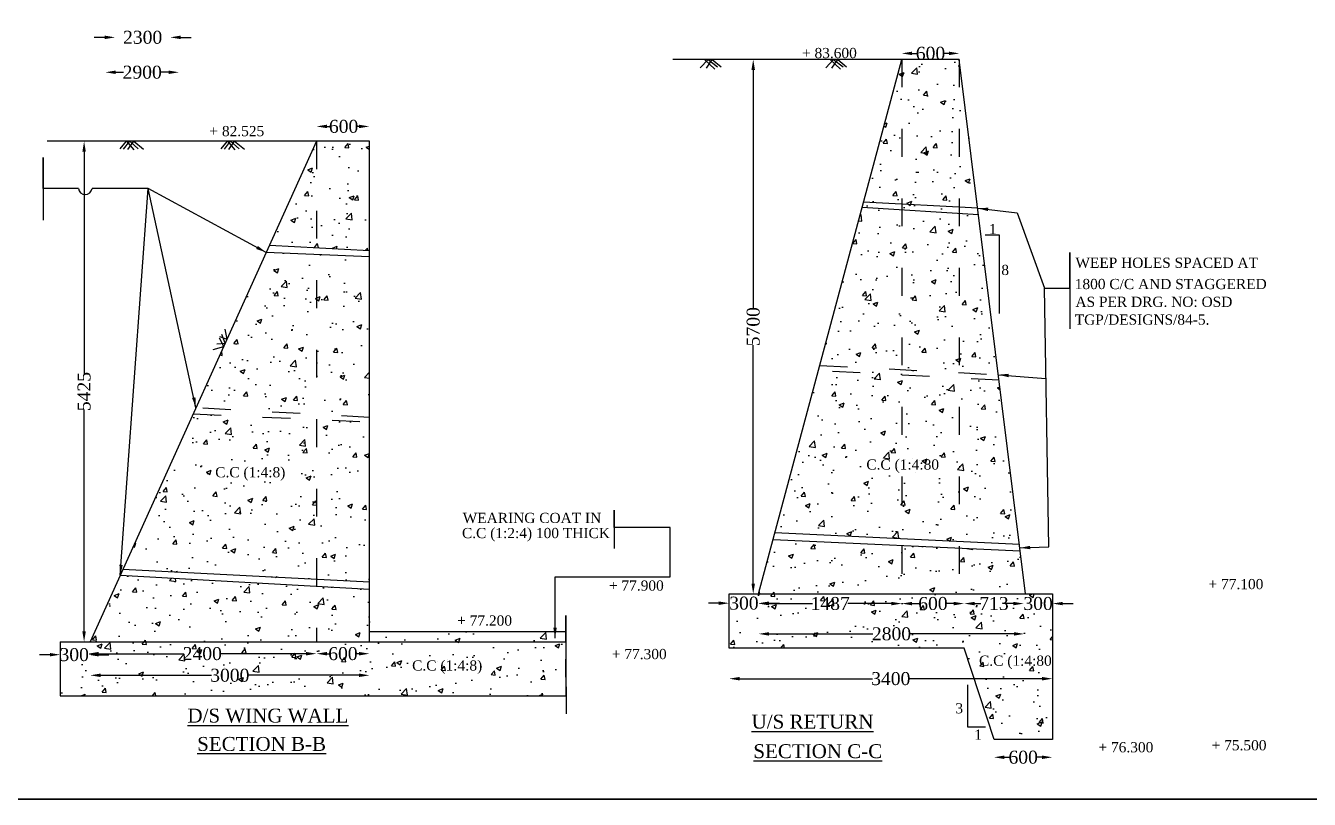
# Model space of a CAD drawing. Header units: millimetres. Extents: x -109570 to 182036, y -246061 to 118174.
# Drawn here: x 45433 to 100865, y 6650 to 40038 of the extents above; entities that cross this region are included whole.
import ezdxf

# ---------------------------------------------------------------- set-up
doc = ezdxf.new("R2010")
doc.units = ezdxf.units.MM
doc.header["$MEASUREMENT"] = 0
doc.header["$PDMODE"] = 33
doc.header["$PDSIZE"] = 500
doc.linetypes.add('ACAD_ISO03W100', pattern=[30, 12, -18])
for name, color, linetype in [('DIM', 5, 'Continuous'), ('DOT LINE', 3, 'ACAD_ISO03W100'), ('DWG. LINE', 1, 'Continuous'), ('HATCH', 2, 'Continuous'), ('TEXT', 7, 'Continuous'), ('TITLE', 7, 'Continuous')]:
    doc.layers.add(name, color=color, linetype=linetype)
doc.styles.get("Standard").update_dxf_attribs({"font": 'TIMES.TTF', "height": 560})
doc.dimstyles.get("Standard").update_dxf_attribs({"dimtxt": 560, "dimasz": 450, "dimexe": 0.18, "dimexo": 0.0625, "dimgap": 0.09, "dimtad": 0, "dimdec": 0, "dimzin": 0, "dimdsep": 46, "dimtxsty": 'Standard', "dimcen": 0.09, "dimse1": 1, "dimse2": 1, "dimclrd": 5, "dimclre": 5, "dimclrt": 4, "dimadec": 0, "dimazin": 0, "dimtfac": 1, "dimtdec": 0, "dimtofl": 0, "dimtmove": 0, "dimatfit": 3, "dimfxl": 1, "dimtolj": 1, "dimtzin": 0, "dimarcsym": 0})

# ---------------------------------------------------------------- blocks, each defined once
blk = doc.blocks.new('*D43')
at = {"layer": 'Defpoints', "color": 0}
for p in [(49292, 39495), (51676, 39534), (51676, 39495)]:
    blk.add_point(p, dxfattribs=at)
at = {"layer": 'DIM', "color": 5, "lineweight": -2}
for p, q in [((48842, 39534), (48392, 39534)), ((52126, 39534), (52576, 39534))]:
    blk.add_line(p, q, dxfattribs=at)
at = {"layer": 'DIM', "color": 5}
for points in [[(48842, 39609), (48842, 39459), (49292, 39534)], [(52126, 39609), (52126, 39459), (51676, 39534)]]:
    blk.add_solid(points, dxfattribs=at)
at = {"layer": 'DIM', "color": 4, "insert": (50484, 39534), "char_height": 560, "attachment_point": 5}
blk.add_mtext('\\A1;2300', dxfattribs=at)
blk = doc.blocks.new('*D44')
at = {"layer": 'Defpoints', "color": 0}
for p in [(48870, 38033), (52059, 38033), (52059, 38027)]:
    blk.add_point(p, dxfattribs=at)
at = {"layer": 'DIM', "color": 5, "lineweight": -2}
for p, q in [((49320, 38027), (49661, 38027)), ((51609, 38027), (51268, 38027))]:
    blk.add_line(p, q, dxfattribs=at)
at = {"layer": 'DIM', "color": 5}
for points in [[(49320, 38102), (49320, 37952), (48870, 38027)], [(51609, 38102), (51609, 37952), (52059, 38027)]]:
    blk.add_solid(points, dxfattribs=at)
at = {"layer": 'DIM', "color": 4, "insert": (50465, 38027), "char_height": 560, "attachment_point": 5}
blk.add_mtext('\\A1;2900', dxfattribs=at)
blk = doc.blocks.new('*D76')
at = {"layer": 'Defpoints', "color": 0}
for p in [(60276, 35690), (57990, 35050), (60276, 35050)]:
    blk.add_point(p, dxfattribs=at)
at = {"layer": 'DIM', "color": 5, "lineweight": -2}
for p, q in [((58440, 35690), (58574, 35690)), ((59826, 35690), (59750, 35690))]:
    blk.add_line(p, q, dxfattribs=at)
at = {"layer": 'DIM', "color": 5}
for points in [[(58440, 35765), (58440, 35615), (57990, 35690)], [(59826, 35765), (59826, 35615), (60276, 35690)]]:
    blk.add_solid(points, dxfattribs=at)
at = {"layer": 'DIM', "color": 4, "insert": (59162, 35690), "char_height": 560, "attachment_point": 5}
blk.add_mtext('\\A1;600', dxfattribs=at)
blk = doc.blocks.new('*D77')
at = {"layer": 'Defpoints', "color": 0}
for p in [(46927.5, 13038.5), (48130, 13021.5), (48130, 12891.5)]:
    blk.add_point(p, dxfattribs=at)
at = {"layer": 'DIM', "color": 5, "lineweight": -2}
for p, q in [((46477.5, 12891.5), (46027.5, 12891.5)), ((48580, 12891.5), (49030, 12891.5))]:
    blk.add_line(p, q, dxfattribs=at)
at = {"layer": 'DIM', "color": 5}
for points in [[(46477.5, 12966.5), (46477.5, 12816.5), (46927.5, 12891.5)], [(48580, 12966.5), (48580, 12816.5), (48130, 12891.5)]]:
    blk.add_solid(points, dxfattribs=at)
at = {"layer": 'DIM', "color": 4, "insert": (47528.75, 12891.5), "char_height": 560, "attachment_point": 5}
blk.add_mtext('\\A1;300', dxfattribs=at)
blk = doc.blocks.new('*D78')
at = {"layer": 'Defpoints', "color": 0}
for p in [(48130, 12891.5), (57989.5, 12935), (57989.5, 12891.5)]:
    blk.add_point(p, dxfattribs=at)
at = {"layer": 'DIM', "color": 5, "lineweight": -2}
for p, q in [((48580, 12935), (52256.401168, 12935)), ((57539.5, 12935), (53863.098832, 12935))]:
    blk.add_line(p, q, dxfattribs=at)
at = {"layer": 'DIM', "color": 5}
for points in [[(48580, 13010), (48580, 12860), (48130, 12935)], [(57539.5, 13010), (57539.5, 12860), (57989.5, 12935)]]:
    blk.add_solid(points, dxfattribs=at)
at = {"layer": 'DIM', "color": 4, "insert": (53059.75, 12935), "char_height": 560, "attachment_point": 5}
blk.add_mtext('\\A1;2400', dxfattribs=at)
blk = doc.blocks.new('*D79')
at = {"layer": 'Defpoints', "color": 0}
for p in [(57990, 12935), (60276, 12935), (60276, 12935)]:
    blk.add_point(p, dxfattribs=at)
at = {"layer": 'DIM', "color": 5, "lineweight": -2}
for p, q in [((58440, 12935), (58545, 12935)), ((59826, 12935), (59720, 12935))]:
    blk.add_line(p, q, dxfattribs=at)
at = {"layer": 'DIM', "color": 5}
for points in [[(58440, 13010), (58440, 12860), (57990, 12935)], [(59826, 13010), (59826, 12860), (60276, 12935)]]:
    blk.add_solid(points, dxfattribs=at)
at = {"layer": 'DIM', "color": 4, "insert": (59133, 12935), "char_height": 560, "attachment_point": 5}
blk.add_mtext('\\A1;600', dxfattribs=at)
blk = doc.blocks.new('*D80')
at = {"layer": 'Defpoints', "color": 0}
for p in [(48220, 13446), (60276, 13446), (60276, 12002)]:
    blk.add_point(p, dxfattribs=at)
at = {"layer": 'DIM', "color": 5, "lineweight": -2}
for p, q in [((48670, 12002), (53452, 12002)), ((59826, 12002), (55043, 12002))]:
    blk.add_line(p, q, dxfattribs=at)
at = {"layer": 'DIM', "color": 5}
for points in [[(48670, 12078), (48670, 11928), (48220, 12002)], [(59826, 12078), (59826, 11928), (60276, 12002)]]:
    blk.add_solid(points, dxfattribs=at)
at = {"layer": 'DIM', "color": 4, "insert": (54248, 12002), "char_height": 560, "attachment_point": 5}
blk.add_mtext('\\A1;3000', dxfattribs=at)
blk = doc.blocks.new('*D81')
at = {"layer": 'Defpoints', "color": 0}
for p in [(47956, 35050), (47984, 35050), (48010, 13446)]:
    blk.add_point(p, dxfattribs=at)
at = {"layer": 'DIM', "color": 5, "lineweight": -2}
for p, q in [((47956, 34600), (47956, 25028)), ((47956, 13896), (47956, 23469))]:
    blk.add_line(p, q, dxfattribs=at)
at = {"layer": 'DIM', "color": 5}
for points in [[(47881, 34600), (48031, 34600), (47956, 35050)], [(47881, 13896), (48031, 13896), (47956, 13446)]]:
    blk.add_solid(points, dxfattribs=at)
at = {"layer": 'DIM', "color": 4, "insert": (47956, 24248), "char_height": 560, "attachment_point": 5, "rotation": 90}
blk.add_mtext('\\A1;5425', dxfattribs=at)
blk = doc.blocks.new('*D82')
at = {"layer": 'Defpoints', "color": 0}
for p in [(85750, 38843), (83263, 38582), (85750, 38582)]:
    blk.add_point(p, dxfattribs=at)
at = {"layer": 'DIM', "color": 5, "lineweight": -2}
for p, q in [((83713, 38843), (83919, 38843)), ((85300, 38843), (85094, 38843))]:
    blk.add_line(p, q, dxfattribs=at)
at = {"layer": 'DIM', "color": 5}
for points in [[(83713, 38918), (83713, 38768), (83263, 38843)], [(85300, 38918), (85300, 38768), (85750, 38843)]]:
    blk.add_solid(points, dxfattribs=at)
at = {"layer": 'DIM', "color": 4, "insert": (84506, 38843), "char_height": 560, "attachment_point": 5}
blk.add_mtext('\\A1;600', dxfattribs=at)
blk = doc.blocks.new('*D83')
at = {"layer": 'Defpoints', "color": 0}
for p in [(76807, 38582), (76851, 38582), (76807, 15514)]:
    blk.add_point(p, dxfattribs=at)
at = {"layer": 'DIM', "color": 5, "lineweight": -2}
for p, q in [((76851, 38132), (76851, 27841)), ((76851, 15964), (76851, 26256))]:
    blk.add_line(p, q, dxfattribs=at)
at = {"layer": 'DIM', "color": 5}
for points in [[(76776, 38132), (76926, 38132), (76851, 38582)], [(76776, 15964), (76926, 15964), (76851, 15514)]]:
    blk.add_solid(points, dxfattribs=at)
at = {"layer": 'DIM', "color": 4, "insert": (76851, 27048), "char_height": 560, "attachment_point": 5, "rotation": 90}
blk.add_mtext('\\A1;5700', dxfattribs=at)
blk = doc.blocks.new('*D84')
at = {"layer": 'Defpoints', "color": 0}
for p in [(75813, 15514.5), (77085, 15514.5), (77085, 15113.5)]:
    blk.add_point(p, dxfattribs=at)
at = {"layer": 'DIM', "color": 5, "lineweight": -2}
for p, q in [((75363, 15113.5), (74913, 15113.5)), ((77535, 15113.5), (77985, 15113.5))]:
    blk.add_line(p, q, dxfattribs=at)
at = {"layer": 'DIM', "color": 5}
for points in [[(75363, 15188.5), (75363, 15038.5), (75813, 15113.5)], [(77535, 15188.5), (77535, 15038.5), (77085, 15113.5)]]:
    blk.add_solid(points, dxfattribs=at)
at = {"layer": 'DIM', "color": 4, "insert": (76449, 15113.5), "char_height": 560, "attachment_point": 5}
blk.add_mtext('\\A1;300', dxfattribs=at)
blk = doc.blocks.new('*D85')
at = {"layer": 'Defpoints', "color": 0}
for p in [(77085, 15114), (83263, 15114), (83263, 15098)]:
    blk.add_point(p, dxfattribs=at)
at = {"layer": 'DIM', "color": 5, "lineweight": -2}
for p, q in [((77535, 15098), (79414, 15098)), ((82813, 15098), (80934, 15098))]:
    blk.add_line(p, q, dxfattribs=at)
at = {"layer": 'DIM', "color": 5}
for points in [[(77535, 15172), (77535, 15022), (77085, 15098)], [(82813, 15172), (82813, 15022), (83263, 15098)]]:
    blk.add_solid(points, dxfattribs=at)
at = {"layer": 'DIM', "color": 4, "insert": (80174, 15098), "char_height": 560, "attachment_point": 5}
blk.add_mtext('\\A1;1487', dxfattribs=at)
blk = doc.blocks.new('*D86')
at = {"layer": 'Defpoints', "color": 0}
for p in [(83263, 15114), (85958, 15098), (85958, 14866)]:
    blk.add_point(p, dxfattribs=at)
at = {"layer": 'DIM', "color": 5, "lineweight": -2}
for p, q in [((83713, 15098), (84023, 15098)), ((85508, 15098), (85198, 15098))]:
    blk.add_line(p, q, dxfattribs=at)
at = {"layer": 'DIM', "color": 5}
for points in [[(83713, 15172), (83713, 15022), (83263, 15098)], [(85508, 15172), (85508, 15022), (85958, 15098)]]:
    blk.add_solid(points, dxfattribs=at)
at = {"layer": 'DIM', "color": 4, "insert": (84611, 15098), "char_height": 560, "attachment_point": 5}
blk.add_mtext('\\A1;600', dxfattribs=at)
blk = doc.blocks.new('*D88')
at = {"layer": 'Defpoints', "color": 0}
for p in [(88534, 15098), (85958, 14866), (88534, 14938)]:
    blk.add_point(p, dxfattribs=at)
at = {"layer": 'DIM', "color": 5, "lineweight": -2}
for p, q in [((86408, 15098), (86676, 15098)), ((88084, 15098), (87817, 15098))]:
    blk.add_line(p, q, dxfattribs=at)
at = {"layer": 'DIM', "color": 5}
for points in [[(86408, 15172), (86408, 15022), (85958, 15098)], [(88084, 15172), (88084, 15022), (88534, 15098)]]:
    blk.add_solid(points, dxfattribs=at)
at = {"layer": 'DIM', "color": 4, "insert": (87246, 15098), "char_height": 560, "attachment_point": 5}
blk.add_mtext('\\A1;713', dxfattribs=at)
blk = doc.blocks.new('*D89')
at = {"layer": 'Defpoints', "color": 0}
for p in [(89769, 15097.5), (89769, 15032), (88534, 14937.5)]:
    blk.add_point(p, dxfattribs=at)
at = {"layer": 'DIM', "color": 5, "lineweight": -2}
for p, q in [((88084, 15097.5), (87634, 15097.5)), ((90219, 15097.5), (90669, 15097.5))]:
    blk.add_line(p, q, dxfattribs=at)
at = {"layer": 'DIM', "color": 5}
for points in [[(88084, 15172.5), (88084, 15022.5), (88534, 15097.5)], [(90219, 15172.5), (90219, 15022.5), (89769, 15097.5)]]:
    blk.add_solid(points, dxfattribs=at)
at = {"layer": 'DIM', "color": 4, "insert": (89151.5, 15097.5), "char_height": 560, "attachment_point": 5}
blk.add_mtext('\\A1;300', dxfattribs=at)
blk = doc.blocks.new('*D90')
at = {"layer": 'Defpoints', "color": 0}
for p in [(77088.5, 13789), (88554.5, 13789), (88554.5, 13789)]:
    blk.add_point(p, dxfattribs=at)
at = {"layer": 'DIM', "color": 5, "lineweight": -2}
for p, q in [((77538.5, 13789), (82018.151168, 13789)), ((88104.5, 13789), (83624.848832, 13789))]:
    blk.add_line(p, q, dxfattribs=at)
at = {"layer": 'DIM', "color": 5}
for points in [[(77538.5, 13864), (77538.5, 13714), (77088.5, 13789)], [(88104.5, 13864), (88104.5, 13714), (88554.5, 13789)]]:
    blk.add_solid(points, dxfattribs=at)
at = {"layer": 'DIM', "color": 4, "insert": (82821.5, 13789), "char_height": 560, "attachment_point": 5}
blk.add_mtext('\\A1;2800', dxfattribs=at)
blk = doc.blocks.new('*D91')
at = {"layer": 'Defpoints', "color": 0}
for p in [(75813, 13176), (89769, 13140), (89769, 11856)]:
    blk.add_point(p, dxfattribs=at)
at = {"layer": 'DIM', "color": 5, "lineweight": -2}
for p, q in [((76263, 11856), (81996, 11856)), ((89319, 11856), (83586, 11856))]:
    blk.add_line(p, q, dxfattribs=at)
at = {"layer": 'DIM', "color": 5}
for points in [[(76263, 11931), (76263, 11781), (75813, 11856)], [(89319, 11931), (89319, 11781), (89769, 11856)]]:
    blk.add_solid(points, dxfattribs=at)
at = {"layer": 'DIM', "color": 4, "insert": (82791, 11856), "char_height": 560, "attachment_point": 5}
blk.add_mtext('\\A1;3400', dxfattribs=at)
blk = doc.blocks.new('*D92')
at = {"layer": 'Defpoints', "color": 0}
for p in [(87248, 9226), (89769, 9226), (89769, 8465)]:
    blk.add_point(p, dxfattribs=at)
at = {"layer": 'DIM', "color": 5, "lineweight": -2}
for p, q in [((87698, 8465), (87921, 8465)), ((89319, 8465), (89096, 8465))]:
    blk.add_line(p, q, dxfattribs=at)
at = {"layer": 'DIM', "color": 5}
for points in [[(87698, 8540), (87698, 8390), (87248, 8465)], [(89319, 8540), (89319, 8390), (89769, 8465)]]:
    blk.add_solid(points, dxfattribs=at)
at = {"layer": 'DIM', "color": 4, "insert": (88508, 8465), "char_height": 560, "attachment_point": 5}
blk.add_mtext('\\A1;600', dxfattribs=at)
blk = doc.blocks.new('*D113')
at = {"layer": 'Defpoints', "color": 0}
for p in [(16414, 36647), (16504, 36647), (139502, 21372), (146230, 21400), (146230, 21378), (16504, 13226)]:
    blk.add_point(p, dxfattribs=at)
at = {"layer": 'DIM', "color": 5, "lineweight": -2}
for p, q in [((16414, 36197), (16414, 25729)), ((16414, 13676), (16414, 24144)), ((139952, 21352), (142102, 21361)), ((145780, 21376), (143630, 21367))]:
    blk.add_line(p, q, dxfattribs=at)
at = {"layer": 'DIM', "color": 5}
for points in [[(16339, 36197), (16489, 36197), (16414, 36647)], [(139952, 21427), (139952, 21277), (139502, 21350)], [(145780, 21451), (145780, 21301), (146230, 21378)], [(16339, 13676), (16489, 13676), (16414, 13226)]]:
    blk.add_solid(points, dxfattribs=at)
at = {"layer": 'DIM', "color": 4, "char_height": 560, "attachment_point": 5}
for s, insert, rotation in [('\\A1;5700', (16414, 24936), 90), ('\\A1;1700', (142866, 21364), 0.242)]:
    blk.add_mtext(s, dxfattribs=dict(at, insert=insert, rotation=rotation))

msp = doc.modelspace()

# ---------------------------------------------------------------- hatches: boundary and pattern name
at = {"layer": 'HATCH'}
h = msp.add_hatch(dxfattribs=at)
h.set_pattern_fill('AR-CONC', color=256, scale=300, style=0)
h.paths.add_polyline_path([(75813, 15514.5), (75813, 13176.5), (85953.5, 13176.5), (87248, 9225.5), (89769, 9225.5), (89769, 15514.5)])
h.paths.add_polyline_path([(88607, 15514.5), (88377.1, 17370.7), (85750, 17491.3), (85750, 15514.5)])
h.paths.add_polyline_path([(83263, 17605.4), (83263, 15514.5), (85750, 15514.5), (85750, 17491.3)])
h.paths.add_polyline_path([(77713.2, 17860), (77085, 15514.5), (83263, 15514.5), (83263, 17605.4)])
h.paths.add_polyline_path([(88342.3, 17652), (85750, 38582), (85750, 17774.3)])
h.paths.add_polyline_path([(85750, 38582), (83263, 38582), (83263, 17891.6), (85750, 17774.3)])
h.paths.add_polyline_path([(83263, 38582), (77790.8, 18149.7), (83263, 17891.6)])
h.paths.add_polyline_path([(75720.3, 15538.3), (77177.7, 15538.3), (77177.7, 14688.7), (75720.3, 14688.7)], flags=9)
h.paths.add_polyline_path([(79273.9, 15523.2), (81074.1, 15523.2), (81074.1, 14671.8), (79273.9, 14671.8)], flags=9)
h.paths.add_polyline_path([(83883.1, 15522.3), (85338.4, 15522.3), (85338.4, 14672.7), (83883.1, 14672.7)], flags=9)
h.paths.add_polyline_path([(86535.8, 15523.2), (87956.7, 15523.2), (87956.7, 14671.8), (86535.8, 14671.8)], flags=9)
h.paths.add_polyline_path([(88422.8, 15522.3), (89880.2, 15522.3), (89880.2, 14672.7), (88422.8, 14672.7)], flags=9)
h.paths.add_polyline_path([(81878.2, 14213.8), (83764.8, 14213.8), (83764.8, 13364.2), (81878.2, 13364.2)], flags=24)
h.paths.add_polyline_path([(86455.7, 12126.9), (89819, 12126.9), (89819, 13012), (86455.7, 13012)], flags=9)
h.paths.add_polyline_path([(81587.9, 20593.3), (84951.2, 20593.3), (84951.2, 21478.4), (81587.9, 21478.4)], flags=9)
h = msp.add_hatch(dxfattribs=at)
h.set_pattern_fill('AR-CONC', color=256, scale=300, style=0)
h.paths.add_polyline_path([(46927.5, 13446.5), (46927.5, 11115), (68768.2, 11115), (68760.5, 12704), (68760.5, 13446.5)])
h.paths.add_polyline_path([(60276, 13889.5), (60276, 13446.5), (68760.5, 13446.5), (68760.5, 13889.5)])
h.paths.add_polyline_path([(60276, 15722), (57989.5, 15849.8), (57989.5, 13446.5), (60276, 13446.5)])
h.paths.add_polyline_path([(57989.5, 13446.5), (57989.5, 15849.8), (49520.4, 16323.1), (48219.5, 13446.5)])
h.paths.add_polyline_path([(57989.5, 16137), (57989.5, 23043.4), (52669.4, 23286.3), (49634.6, 16575.5)])
h.paths.add_polyline_path([(57989.5, 16137), (60276, 16017), (60276, 22939), (57989.5, 23043.4)])
h.paths.add_polyline_path([(60276, 30062), (57989.5, 30159.5), (57989.5, 23256.9), (60276, 23129.5)])
h.paths.add_polyline_path([(57989.5, 30159.5), (55819.5, 30252), (52787.1, 23546.6), (57989.5, 23256.9)])
h.paths.add_polyline_path([(57989.5, 30459.6), (60276, 30336), (60276, 35050.5), (57989.5, 35050.5)])
h.paths.add_polyline_path([(55962.9, 30569.1), (57989.5, 30459.6), (57989.5, 35050.5)])
h.paths.add_polyline_path([(46800.1, 13316.3), (48257.4, 13316.3), (48257.4, 12466.7), (46800.1, 12466.7)], flags=9)
h.paths.add_polyline_path([(52116.5, 13359.8), (54003, 13359.8), (54003, 12510.2), (52116.5, 12510.2)], flags=24)
h.paths.add_polyline_path([(58405.1, 13359.8), (59860.4, 13359.8), (59860.4, 12510.2), (58405.1, 12510.2)], flags=24)
h.paths.add_polyline_path([(53312.4, 12427.3), (55183.1, 12427.3), (55183.1, 11577.7), (53312.4, 11577.7)], flags=24)
h.paths.add_polyline_path([(61973.9, 11919.5), (65228.7, 11919.5), (65228.7, 12804.6), (61973.9, 12804.6)], flags=24)
h.paths.add_polyline_path([(53470.4, 20259.5), (56725.2, 20259.5), (56725.2, 21144.6), (53470.4, 21144.6)], flags=24)

# ---------------------------------------------------------------- linework, layer by layer
at = {"layer": 'DIM'}
for points in [[(47708, 33010.5), (46182, 33010.5), (46182, 34345), (46182, 31641)], [(89429.9, 28712.1), (90528.5, 28712.1), (90528.5, 30256.2), (90528.5, 26954.9)], [(73269.5, 16246.5), (73269.5, 18383.5), (70847, 18383.5), (70847, 19127.5), (70847, 17468.5)]]:
    msp.add_lwpolyline(points, dxfattribs=at)
msp.add_arc((48002.8, 33047.4), 297.1, 187.14391, 352.85609, dxfattribs=at)
at = {"layer": 'DOT LINE', "ltscale": 100}
for points in [[(83263, 38582), (83263, 15514.5)], [(85750, 38582), (85750, 15514.5)], [(57989.5, 35050.5), (57989.5, 13446.5)], [(87465.3, 24732.5), (79665.4, 25149.2)], [(79726.9, 25378.8), (87435.2, 24975.8)], [(52669.4, 23286.3), (60276, 22939)], [(60276, 23129.5), (52787.1, 23546.6)]]:
    msp.add_lwpolyline(points, dxfattribs=at)
at = {"layer": 'DWG. LINE'}
for points in [[(88607, 15514.5), (85750, 38582), (73377.5, 38582)], [(77085, 15514.5), (83263, 38582)], [(60276, 13446.5), (60276, 35050.5), (46361.5, 35050.5)], [(57989.5, 35050.5), (48219.5, 13446.5)], [(81554.1, 32201.2), (86578.9, 31889.5)], [(86545.3, 32161), (81614.9, 32428.1)], [(55962.9, 30569.1), (60276, 30336)], [(86866.5, 31009.5), (87466.5, 31009.5), (87466.5, 27615)], [(60276, 30062), (55819.5, 30252)], [(77713.2, 17860), (88377.1, 17370.7)], [(88342.3, 17652), (77790.8, 18149.7)], [(49520.4, 16323.1), (60276, 15722)], [(60276, 16017), (49634.6, 16575.5)], [(75810.5, 15514.5), (89769, 15514.5), (89769, 9225.5), (87248, 9225.5), (85953.5, 13176.5), (75813, 13176.5), (75813, 15514.5)], [(68760.5, 13446.5), (68760.5, 14581.5), (68760.5, 12704)], [(60276, 13889.5), (68760.5, 13889.5)], [(46927.5, 13446.5), (46927.5, 11115), (68772, 11115)], [(46927.5, 13446.5), (68760.5, 13446.5)], [(68772, 11115), (68760.5, 12704), (68772, 10342.5)], [(86877, 9768.2), (86122.2, 9768.2), (86122.2, 11583.9)]]:
    msp.add_lwpolyline(points, dxfattribs=at)
at = {"layer": 'HATCH'}
for points in [[(74564, 38222), (74903, 38582), (75314, 38266.5)], [(75197.5, 38155.5), (74753, 38582)], [(74830.5, 38199.5), (75080.5, 38582), (75464, 38255)], [(79984, 38222), (80323, 38582), (80734, 38266.5)], [(80617.5, 38155.5), (80173, 38582)], [(80250.5, 38199.5), (80500.5, 38582), (80884, 38255)], [(49515.5, 34729.5), (49790.5, 35050.5), (50104.5, 34684)], [(49653, 34708.5), (49924.5, 35050.5), (50291.5, 34722.5)], [(49847, 34698), (50097.5, 35050.5), (50517, 34715.5)], [(53875.5, 34729.5), (54150.5, 35050.5), (54464.5, 34684)], [(54013, 34708.5), (54284.5, 35050.5), (54651.5, 34722.5)], [(54207, 34698), (54457.5, 35050.5), (54877, 34715.5)], [(53682.5, 26309), (54050.9, 26341.3), (53903.5, 26703.5)], [(53800, 26619), (54128.3, 26512.4), (54049.5, 26934)], [(53532, 26060.5), (53986.3, 26198.4), (53800, 26553.5)]]:
    msp.add_lwpolyline(points, dxfattribs=at)
at = {"layer": 'TITLE', "lineweight": 30}
msp.add_lwpolyline([(182036, 6650.5), (6524.5, 6650.5), (6524.5, 118174.5), (182036, 118174.5)], close=True, dxfattribs=at)

# ---------------------------------------------------------------- texts
at = {"layer": 'TEXT'}
for s, p in [('+ 83.600', (78956, 38638)), ('+ 82.525', (53366.5, 35269.5)), ('1', (87031, 31042.5)), ('WEEP HOLES SPACED AT', (90763.9, 29587.1)), ('8', (87564.5, 29276)), ('1800 C/C AND STAGGERED', (90735.4, 28669)), ('AS PER DRG. NO: OSD', (90764.9, 27901.4)), ('TGP/DESIGNS/84-5.', (90735.4, 27133.8)), ('C.C (1:4:80', (81735.5, 20879.8)), ('C.C (1:4:8)', (53618, 20546)), ('WEARING COAT IN', (64306, 18574.5)), ('C.C (1:2:4) 100 THICK', (64274, 17922)), ('+ 77.900', (70619.5, 15655.5)), ('+ 77.100', (96511.8, 15719.3)), ('+ 77.200', (64066.5, 14146.5)), ('+ 77.300', (70745, 12699.5)), ('C.C (1:4:80', (86603.2, 12413.4)), ('C.C (1:4:8)', (62121.5, 12206)), ('3', (85581.4, 10358.6)), ('1', (86399.2, 9220.9)), ('+ 76.300', (91759.2, 8677.8)), ('+ 75.500', (96647.1, 8764))]:
    msp.add_text(s, height=440, dxfattribs=at).set_placement(p)
at = {"layer": 'TITLE'}
for s, p in [('%%UD/S WING WALL', (52420, 9963)), ('%%UU/S RETURN', (76781.2, 9703.3)), ('%%USECTION B-B', (52838.5, 8741)), ('%%USECTION C-C', (76857.1, 8428.3))]:
    msp.add_text(s, height=600, dxfattribs=at).set_placement(p)

# ---------------------------------------------------------------- dimensions: what is measured, and where the dimension line sits
at = {"layer": 'DIM'}
for p1, p2, distance, text, picture, middle in [((49292.1, 39495.2), (51675.9, 39495.2), 38.9, '2300', '*D43', (50484, 39534.1)), ((83263, 38582), (85750, 38582), 261, '600', '*D82', (84506.5, 38843)), ((48869.9, 38033.2), (52059.2, 38033.2), -6.5, '2900', '*D44', (50464.5, 38026.8)), ((139502, 21371.7), (146229.7, 21400.1), -22, '1700', '*D113', (142866, 21363.9)), ((16503.5, 13225.5), (16503.5, 36647), 89.9, '5700', '*D113', (16413.6, 24936.3)), ((87248, 9225.5), (89769, 9225.5), -760.3, '600', '*D92', (88508.5, 8465.2))]:
    dim = msp.add_aligned_dim(p1=p1, p2=p2, distance=distance, text=text, dimstyle='Standard', dxfattribs=at)
    dim.commit()
    dim.dimension.update_dxf_attribs({"geometry": picture, "text_midpoint": middle})
for base, p1, p2, text, picture, middle in [((76851, 38582), (76807, 15514.5), (76807, 38582), '5700', '*D83', (76851, 27048.3)), ((47956.5, 35050.5), (48010.5, 13446.5), (47984, 35050.5), '5425', '*D81', (47956.5, 24248.5))]:
    dim = msp.add_linear_dim(base=base, p1=p1, p2=p2, angle=90, text=text, dimstyle='Standard', dxfattribs=at)
    dim.commit()
    dim.dimension.update_dxf_attribs({"geometry": picture, "text_midpoint": middle})
dim = msp.add_linear_dim(base=(60276, 35690), p1=(57989.5, 35050.5), p2=(60276, 35050.5), text='600', dimstyle='Standard', dxfattribs=at)
dim.commit()
dim.dimension.update_dxf_attribs({"geometry": '*D76', "text_midpoint": (59162, 35690), "dimtype": 160})
for base, p1, p2, text, picture, middle in [((77085, 15113.5), (75813, 15514.5), (77085, 15514.5), '300', '*D84', (76449, 15113.5)), ((83263, 15097.5), (77085, 15113.5), (83263, 15113.5), '1487', '*D85', (80174, 15097.5)), ((88554.5, 13789), (77088.5, 13789), (88554.5, 13789), '2800', '*D90', (82821.5, 13789)), ((60276, 12002.5), (48219.5, 13446.5), (60276, 13446.5), '3000', '*D80', (54247.8, 12002.5)), ((48130, 12891.5), (46927.5, 13038.5), (48130, 13021.5), '300', '*D77', (47528.8, 12891.5)), ((57989.5, 12935), (48130, 12891.5), (57989.5, 12891.5), '2400', '*D78', (53059.8, 12935)), ((60276, 12935), (57989.5, 12935), (60276, 12935), '600', '*D79', (59132.8, 12935)), ((89769, 11856.3), (75813, 13176.5), (89769, 13140.5), '3400', '*D91', (82791, 11856.3))]:
    dim = msp.add_linear_dim(base=base, p1=p1, p2=p2, text=text, dimstyle='Standard', dxfattribs=at)
    dim.commit()
    dim.dimension.update_dxf_attribs({"geometry": picture, "text_midpoint": middle})
for base, p1, p2, text, picture, middle in [((85958.5, 15097.5), (83263, 15113.5), (85958.5, 14865.5), '600', '*D86', (84610.8, 15097.5)), ((88534, 15097.5), (85958.5, 14865.5), (88534, 14937.5), '713', '*D88', (87246.2, 15097.5)), ((89769, 15097.5), (88534, 14937.5), (89769, 15032), '300', '*D89', (89151.5, 15097.5))]:
    dim = msp.add_linear_dim(base=base, p1=p1, p2=p2, text=text, dimstyle='Standard', override={"dimtmove": 1}, dxfattribs=at)
    dim.commit()
    dim.dimension.update_dxf_attribs({"geometry": picture, "text_midpoint": middle})

# ---------------------------------------------------------------- leaders
for points in [[(49520.4, 16323.1), (50728.5, 33010.5), (48297.5, 33010.5)], [(55819.5, 30252), (50728.5, 33010.5)], [(52787.1, 23546.6), (50728.5, 33010.5)], [(86545.3, 32161), (88248.1, 31962.2), (89429.9, 28712.1)], [(88360.7, 17503.2), (89611.5, 17542.2), (89429.9, 28712.1)], [(87435.2, 24975.8), (89493.4, 24808.9)], [(68293, 13609.5), (68293, 16246.5), (73269.5, 16246.5)]]:
    msp.add_leader(points, dimstyle='Standard', override={"dimgap": 0.09, "dimtad": 0}, dxfattribs=at)

doc.saveas('drawing.dxf')
